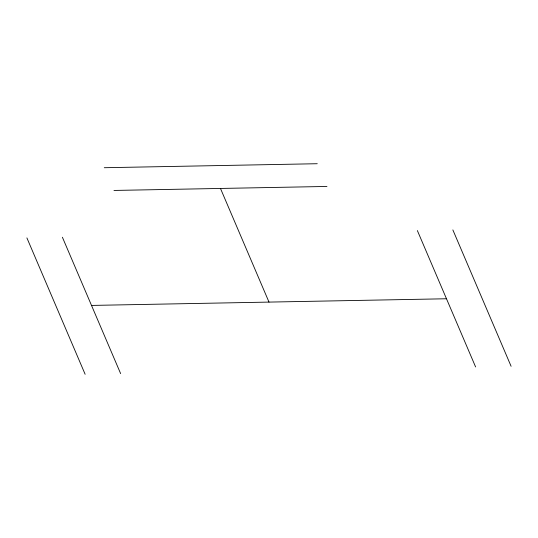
<?xml version="1.0" encoding="UTF-8"?>
<svg xmlns="http://www.w3.org/2000/svg" width="538" height="538" viewBox="0 0 538 538"><rect width="100%" height="100%" fill="white"/><g stroke="black" fill="none" stroke-linecap="round" stroke-linejoin="round"><path stroke-width="0.81" d="M104.271 167.721L317.259 163.72M113.982 190.445L326.963 186.451M91.514 305.423L446.486 298.765M452.861 229.914L511.1 366.284M417.367 230.58L475.605 366.95M220.472 188.448L269 302.094M62.395 237.238L120.633 373.607M26.9 237.904L85.138 374.28"/></g></svg>
